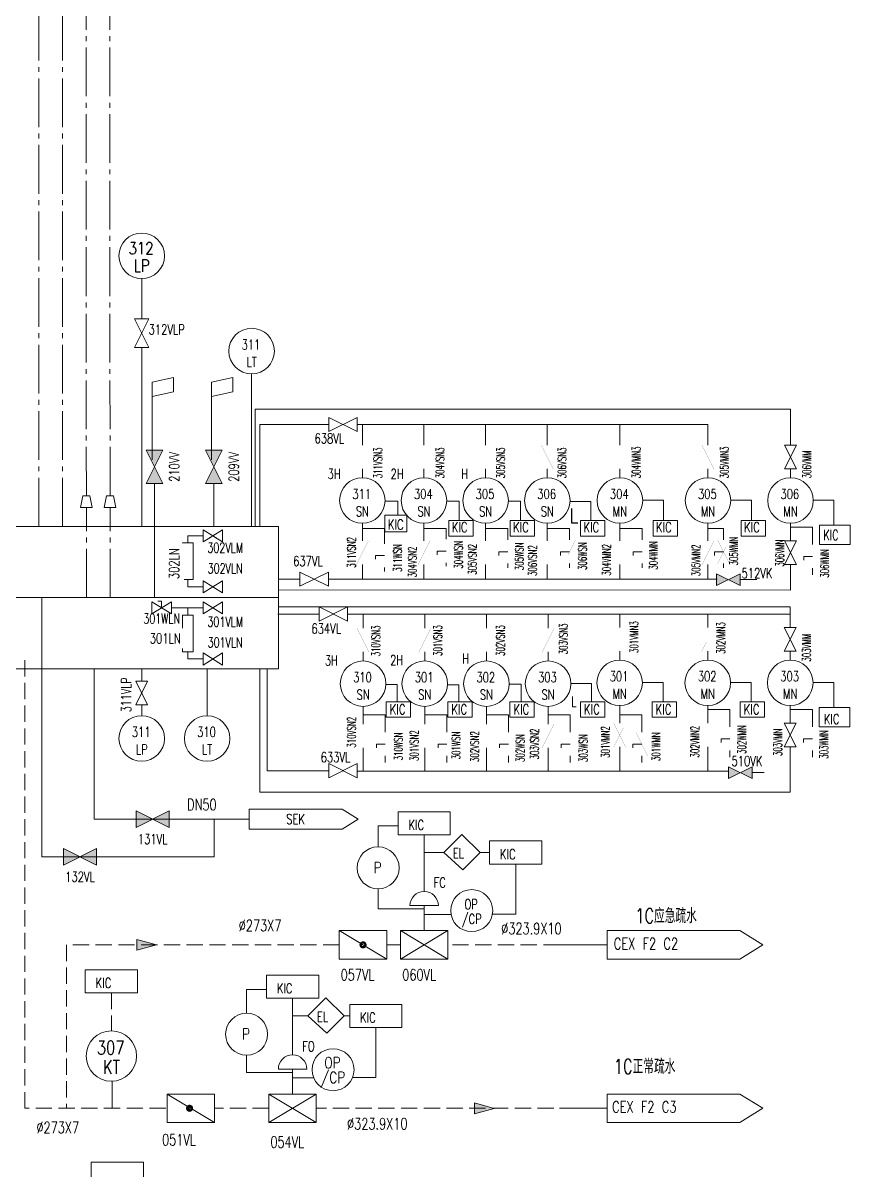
# Model space of a CAD drawing. Extents: x -4 to 23678, y -838 to 232.
# Drawn here: x 8736.2 to 8990.8, y -463 to -109.7 of the extents above; entities that cross this region are included whole.
import ezdxf
from ezdxf.enums import TextEntityAlignment as Align

# ---------------------------------------------------------------- set-up
doc = ezdxf.new("R2010")
doc.units = 0
doc.header["$MEASUREMENT"] = 0
doc.linetypes.add('CENTER2', pattern=[20.5, 15, -2, 1.5, -2])
doc.linetypes.add('HIDDEN', pattern=[7, 5, -2])
doc.layers.get('0').update_dxf_attribs({"linetype": 'CONTINUOUS'})
doc.layers.add('TEXT', color=7, linetype='CONTINUOUS', lineweight=13)
doc.styles.add('HZ', font='txt', dxfattribs={"width": 0.73, "bigfont": 'hztxt'})
doc.styles.add('ROMANS', font='romans', dxfattribs={"width": 0.8, "height": 3, "bigfont": 'hztxt'})
doc.styles.add('设备编号文字', font='txt.shx', dxfattribs={"height": 1.6, "bigfont": 'hztxt.shx'})
doc.styles.add('阀门标注文字', font='txt.shx', dxfattribs={"width": 0.8, "height": 2, "bigfont": 'hztxt.shx'})

# ---------------------------------------------------------------- blocks, each defined once
blk = doc.blocks.new('隔离阀_关')
h = blk.add_hatch(color=256)
h.paths.add_polyline_path([(0, 1.25), (0, -1.25), (2.5, 0)])
h.paths.add_polyline_path([(5, 1.25), (2.5, 0), (5, -1.25)])
for p, q in [((5, -1.25), (0, 1.25)), ((0, -1.25), (5, 1.25)), ((0, 1.25), (0, -1.25)), ((5, 1.25), (5, -1.25))]:
    blk.add_line(p, q)
at = {"style": '设备编号文字', "width": 0.8}
blk.add_attdef('VISIBLE', text='', height=2, dxfattribs=at).set_placement((2.5, -3), align=Align.MIDDLE)
at = {"style": '设备编号文字', "width": 0.8, "flags": 1}
blk.add_attdef('INVISIBLE', text='', height=2, dxfattribs=at).set_placement((2.5, -5), align=Align.TOP_CENTER)
blk = doc.blocks.new('传感器')
blk.add_circle((0, 3), 3)
at = {"style": '设备编号文字', "width": 0.8, "flags": 1}
blk.add_attdef('INVISIBLE', text='', height=1.6, dxfattribs=at).set_placement((-0.08, 6.35), align=Align.CENTER)
at = {"style": '设备编号文字', "width": 0.8}
for tag, p in [('VISIBLE', (-0.08, 3.2)), ('TYPE', (0, 0.9))]:
    blk.add_attdef(tag, text='', height=1.6, dxfattribs=at).set_placement(p, align=Align.CENTER)
blk = doc.blocks.new('隔离阀')
for p, q in [((5, -1.25), (0, 1.25)), ((0, -1.25), (5, 1.25)), ((0, 1.25), (0, -1.25)), ((5, 1.25), (5, -1.25))]:
    blk.add_line(p, q)
at = {"style": '阀门标注文字', "width": 0.8}
blk.add_attdef('VISIBLE', text='', height=2, dxfattribs=at).set_placement((2.5, -3), align=Align.MIDDLE)
at = {"style": '阀门标注文字', "width": 0.8, "flags": 1}
blk.add_attdef('INVISIBLE', text='', height=2, dxfattribs=at).set_placement((2.5, -5), align=Align.TOP_CENTER)

msp = doc.modelspace()

# ---------------------------------------------------------------- hatches: boundary and pattern name
at = {"lineweight": 13}
h = msp.add_hatch(color=7, dxfattribs=at)
h.paths.add_polyline_path([(8777.29, -393.62), (8771.29, -393.62), (8771.29, -395.27)])
h.paths.add_polyline_path([(8777.29, -393.62), (8777.29, -393.62), (8771.29, -391.92), (8771.29, -393.62)])
h = msp.add_hatch(color=7, dxfattribs=at)
h.paths.add_polyline_path([(8881.23, -443.95), (8875.23, -443.95), (8875.23, -445.6)])
h.paths.add_polyline_path([(8881.23, -443.95), (8881.23, -443.95), (8875.23, -442.25), (8875.23, -443.95)])

# ---------------------------------------------------------------- linework, layer by layer
at = {"color": 7, "lineweight": 13}
for p, q in [((8806.61, -217.74), (8806.61, -264.76)), ((8807.66, -264.76), (8807.66, -228.6)), ((8807.66, -228.6), (8807.66, -228.6)), ((8807.66, -228.6), (8956.65, -228.6)), ((8956.65, -228.6), (8965.41, -228.6)), ((8960.67, -228.6), (8961.39, -228.6)), ((8972.47, -228.6), (8965.41, -228.6)), ((8972.47, -233.21), (8972.47, -228.6)), ((8904.86, -233.33), (8947.08, -233.33)), ((8847.69, -256.97), (8851.58, -256.97)), ((8851.58, -256.97), (8851.58, -261.23)), ((8866.67, -256.97), (8870.52, -256.97)), ((8870.52, -256.97), (8870.52, -262.96)), ((8885.64, -256.97), (8889.37, -256.97)), ((8889.37, -256.97), (8889.37, -262.96)), ((8904.66, -257.02), (8911.05, -257.02)), ((8911.05, -257.02), (8911.05, -262.96)), ((8926.97, -256.66), (8933.36, -256.66)), ((8933.36, -256.66), (8933.36, -262.96)), ((8954.08, -256.66), (8960.47, -256.66)), ((8960.47, -256.66), (8960.47, -262.96)), ((8979.47, -256.66), (8985.86, -256.66)), ((8840.69, -265.35), (8847.51, -265.35)), ((8847.51, -270.06), (8847.51, -265.35)), ((8859.66, -265.35), (8866.49, -265.35)), ((8866.49, -268.69), (8866.49, -265.35)), ((8840.69, -276.48), (8840.69, -280.99)), ((8919.97, -276.48), (8919.97, -280.99)), ((8926.79, -276.16), (8926.79, -277.52)), ((8947.08, -276.48), (8947.08, -280.99)), ((8951.85, -276.16), (8951.85, -277.52)), ((8972.47, -276.48), (8972.47, -284.37)), ((8979.29, -277.62), (8979.29, -279.65)), ((8947.08, -280.99), (8830.26, -280.99)), ((8947.08, -280.99), (8949.88, -280.99)), ((8814.86, -284.25), (8814.86, -284.25)), ((8814.86, -284.25), (8814.86, -284.25)), ((8814.86, -284.25), (8972.47, -284.37)), ((8814.86, -289.1), (8814.86, -289.1)), ((8814.86, -289.1), (8814.86, -289.1)), ((8814.86, -289.1), (8814.86, -289.1)), ((8814.86, -289.53), (8972.4, -289.53)), ((8972.4, -291.89), (8972.4, -289.53)), ((8840.92, -291.73), (8840.92, -296.1)), ((8971.9, -291.89), (8971.9, -291.89)), ((8811.4, -308.55), (8811.4, -339.98)), ((8847.92, -313.41), (8851.45, -313.41)), ((8851.45, -313.41), (8851.45, -318.71)), ((8866.89, -313.55), (8870.41, -313.55)), ((8870.41, -313.55), (8870.41, -318.71)), ((8885.87, -313.36), (8889.53, -313.36)), ((8889.53, -313.36), (8889.53, -318.71)), ((8904.85, -313.12), (8911.24, -313.12)), ((8911.24, -313.12), (8911.24, -318.71)), ((8926.9, -312.8), (8933.29, -312.8)), ((8933.29, -312.8), (8933.29, -318.71)), ((8954.02, -312.8), (8960.4, -312.8)), ((8960.4, -312.8), (8960.4, -318.71)), ((8979.4, -312.8), (8985.79, -312.8)), ((8840.92, -322.79), (8847.74, -322.79)), ((8847.74, -328.11), (8847.74, -322.79)), ((8847.74, -335.41), (8847.74, -337.44)), ((8866.72, -335.41), (8866.72, -337.44)), ((8885.7, -335.41), (8885.7, -337.44)), ((8904.67, -335.41), (8904.67, -337.44)), ((8926.72, -335.41), (8926.72, -337.44)), ((8953.83, -333.76), (8953.83, -335.8)), ((8979.22, -333.76), (8979.22, -335.8)), ((8809.12, -339.98), (8809.12, -346.56)), ((8811.4, -339.98), (8830.33, -339.98)), ((8840.92, -340.09), (8839.09, -340.09)), ((8947.01, -340.09), (8840.92, -340.09)), ((8947.01, -340.09), (8953.36, -340.09)), ((8960.66, -340.55), (8964.41, -340.55)), ((8972.4, -339.98), (8972.4, -346.56)), ((8809.12, -346.56), (8957.79, -346.56)), ((8957.79, -346.56), (8969.47, -346.56)), ((8972.4, -346.56), (8966.55, -346.56)), ((8795.61, -354.88), (8805.83, -354.88)), ((8845.56, -382.54), (8845.56, -376.42)), ((8859.72, -382.54), (8845.56, -382.54)), ((8771.29, -391.92), (8771.29, -395.27)), ((8777.3, -393.62), (8771.29, -391.92)), ((8771.29, -395.27), (8777.29, -393.62)), ((8901.41, -393.6), (8916.01, -393.6)), ((8763.65, -443.93), (8763.65, -435.59)), ((8881.24, -443.95), (8875.23, -442.25)), ((8875.23, -442.25), (8875.23, -445.6)), ((8875.23, -445.6), (8881.23, -443.95)), ((8901.41, -443.93), (8916.01, -443.93))]:
    msp.add_line(p, q, dxfattribs=at)
at = {"color": 1, "lineweight": 13}
for p, q in [((8847.51, -273.71), (8844.77, -273.71)), ((8844.77, -273.71), (8844.77, -274.86)), ((8866.49, -272.34), (8863.75, -272.34)), ((8863.75, -272.34), (8863.75, -273.49)), ((8885.47, -272.51), (8882.72, -272.51)), ((8882.72, -272.51), (8882.72, -273.67)), ((8904.44, -272.51), (8901.7, -272.51)), ((8901.7, -272.51), (8901.7, -273.67)), ((8926.79, -272.51), (8924.05, -272.51)), ((8924.05, -272.51), (8924.05, -273.67)), ((8951.85, -272.51), (8949.11, -272.51)), ((8949.11, -272.51), (8949.11, -273.67)), ((8979.29, -273.97), (8976.55, -273.97)), ((8976.55, -273.97), (8976.55, -275.13)), ((8778.92, -287.71), (8777.72, -287.71)), ((8778.92, -289.83), (8778.92, -287.71)), ((8847.74, -331.76), (8845, -331.76)), ((8845, -331.76), (8845, -332.92)), ((8866.72, -331.76), (8863.98, -331.76)), ((8863.98, -331.76), (8863.98, -332.92)), ((8885.7, -331.76), (8882.95, -331.76)), ((8882.95, -331.76), (8882.95, -332.92)), ((8904.67, -331.76), (8901.93, -331.76)), ((8901.93, -331.76), (8901.93, -332.92)), ((8926.72, -331.76), (8923.98, -331.76)), ((8923.98, -331.76), (8923.98, -332.92)), ((8953.83, -330.11), (8951.09, -330.11)), ((8951.09, -330.11), (8951.09, -331.27)), ((8979.22, -330.11), (8976.48, -330.11)), ((8976.48, -330.11), (8976.48, -331.27))]:
    msp.add_line(p, q, dxfattribs=at)
at = {"lineweight": 13}
for p, q in [((8957.02, -281.13), (8962.08, -281.13)), ((8836.13, -291.72), (8972.4, -291.72))]:
    msp.add_line(p, q, dxfattribs=at)
at = {"color": 1, "lineweight": 13, "const_width": 0.01}
for points in [[(8842.51, -239.73), (8838.86, -239.73), (8842.51, -247.03), (8838.86, -247.03), (8842.51, -239.73)], [(8861.49, -239.73), (8857.84, -239.73), (8861.49, -247.03), (8857.84, -247.03), (8861.49, -239.73)], [(8880.47, -239.73), (8876.82, -239.73), (8880.47, -247.03), (8876.82, -247.03), (8880.47, -239.73)], [(8899.44, -239.73), (8895.79, -239.73), (8899.44, -247.03), (8895.79, -247.03), (8899.44, -239.73)], [(8921.79, -239.73), (8918.14, -239.73), (8921.79, -247.03), (8918.14, -247.03), (8921.79, -239.73)], [(8948.9, -239.73), (8945.25, -239.73), (8948.9, -247.03), (8945.25, -247.03), (8948.9, -239.73)], [(8842.51, -269.23), (8838.86, -269.23), (8842.51, -276.53), (8838.86, -276.53), (8842.51, -269.23)], [(8849.34, -270.11), (8845.69, -270.11), (8849.34, -277.41), (8845.69, -277.41), (8849.34, -270.11)], [(8861.49, -269.23), (8857.84, -269.23), (8861.49, -276.53), (8857.84, -276.53), (8861.49, -269.23)], [(8868.31, -268.74), (8864.67, -268.74), (8868.31, -276.04), (8864.67, -276.04), (8868.31, -268.74)], [(8880.47, -268.74), (8876.82, -268.74), (8880.47, -276.04), (8876.82, -276.04), (8880.47, -268.74)], [(8887.29, -268.74), (8883.64, -268.74), (8887.29, -276.04), (8883.64, -276.04), (8887.29, -268.74)], [(8899.44, -269.23), (8895.79, -269.23), (8899.44, -276.53), (8895.79, -276.53), (8899.44, -269.23)], [(8906.27, -268.92), (8902.62, -268.92), (8906.27, -276.21), (8902.62, -276.21), (8906.27, -268.92)], [(8921.79, -269.23), (8918.14, -269.23), (8921.79, -276.53), (8918.14, -276.53), (8921.79, -269.23)], [(8928.62, -268.92), (8924.97, -268.92), (8928.62, -276.21), (8924.97, -276.21), (8928.62, -268.92)], [(8948.9, -269.23), (8945.25, -269.23), (8948.9, -276.53), (8945.25, -276.53), (8948.9, -269.23)], [(8953.68, -268.92), (8950.03, -268.92), (8953.68, -276.21), (8950.03, -276.21), (8953.68, -268.92)], [(8981.12, -270.37), (8977.47, -270.37), (8981.12, -277.67), (8977.47, -277.67), (8981.12, -270.37)], [(8842.74, -296.15), (8839.09, -296.15), (8842.74, -303.45), (8839.09, -303.45), (8842.74, -296.15)], [(8861.72, -296.18), (8858.07, -296.18), (8861.72, -303.47), (8858.07, -303.47), (8861.72, -296.18)], [(8880.7, -296.2), (8877.05, -296.2), (8880.7, -303.5), (8877.05, -303.5), (8880.7, -296.2)], [(8899.67, -296.2), (8896.02, -296.2), (8899.67, -303.5), (8896.02, -303.5), (8899.67, -296.2)], [(8921.72, -295.87), (8918.07, -295.87), (8921.72, -303.17), (8918.07, -303.17), (8921.72, -295.87)], [(8948.83, -295.87), (8945.18, -295.87), (8948.83, -303.17), (8945.18, -303.17), (8948.83, -295.87)], [(8842.74, -325.66), (8839.09, -325.66), (8842.74, -332.96), (8839.09, -332.96), (8842.74, -325.66)], [(8849.57, -328.16), (8845.92, -328.16), (8849.57, -335.46), (8845.92, -335.46), (8849.57, -328.16)], [(8861.72, -325.66), (8858.07, -325.66), (8861.72, -332.96), (8858.07, -332.96), (8861.72, -325.66)], [(8867.32, -328.16), (8863.67, -328.16), (8867.32, -335.46), (8863.67, -335.46), (8867.32, -328.16)], [(8880.7, -325.66), (8877.05, -325.66), (8880.7, -332.96), (8877.05, -332.96), (8880.7, -325.66)], [(8887.52, -328.16), (8883.87, -328.16), (8887.52, -335.46), (8883.87, -335.46), (8887.52, -328.16)], [(8899.67, -325.66), (8896.02, -325.66), (8899.67, -332.96), (8896.02, -332.96), (8899.67, -325.66)], [(8906.5, -328.16), (8902.85, -328.16), (8906.5, -335.46), (8902.85, -335.46), (8906.5, -328.16)], [(8921.72, -325.38), (8918.07, -325.38), (8921.72, -332.67), (8918.07, -332.67), (8921.72, -325.38)], [(8928.55, -328.16), (8924.9, -328.16), (8928.55, -335.46), (8924.9, -335.46), (8928.55, -328.16)], [(8948.83, -325.38), (8945.18, -325.38), (8948.83, -332.67), (8945.18, -332.67), (8948.83, -325.38)], [(8955.66, -326.51), (8952.01, -326.51), (8955.66, -333.81), (8952.01, -333.81), (8955.66, -326.51)], [(8981.05, -326.51), (8977.4, -326.51), (8981.05, -333.81), (8977.4, -333.81), (8981.05, -326.51)]]:
    msp.add_lwpolyline(points, dxfattribs=at)
at = {"lineweight": 13}
msp.add_lwpolyline([(8847.58, -261.23), (8854.35, -261.23), (8854.35, -266.41), (8847.58, -266.41)], close=True, dxfattribs=at)
at = {"layer": 'TEXT', "color": 7, "lineweight": 13}
for p, q in [((8772.78, -200.84), (8772.78, -188.41)), ((8775.95, -220.35), (8782.56, -218.89)), ((8782.56, -218.89), (8782.56, -223.27)), ((8794.26, -220.35), (8800.86, -218.89)), ((8800.86, -218.89), (8800.86, -223.27)), ((8775.95, -224.99), (8775.95, -220.35)), ((8794.26, -224.99), (8794.26, -220.35)), ((8775.95, -224.73), (8782.56, -223.27)), ((8794.26, -224.73), (8800.86, -223.27)), ((8809.12, -233.33), (8830.33, -233.33)), ((8809.12, -233.33), (8809.12, -264.76)), ((8839.09, -233.33), (8904.86, -233.33)), ((8840.69, -233.33), (8840.69, -239.68)), ((8859.66, -233.33), (8859.66, -239.68)), ((8878.64, -233.33), (8878.64, -239.68)), ((8897.62, -233.33), (8897.62, -239.68)), ((8919.97, -233.33), (8919.97, -239.68)), ((8947.08, -233.33), (8947.08, -239.68)), ((8972.47, -233.21), (8972.47, -239.68)), ((8840.69, -246.97), (8840.69, -249.74)), ((8859.66, -246.97), (8859.66, -249.74)), ((8878.64, -246.97), (8878.64, -249.74)), ((8897.62, -246.97), (8897.62, -249.74)), ((8919.97, -246.97), (8919.97, -249.74)), ((8947.08, -246.97), (8947.08, -249.74)), ((8972.47, -246.97), (8972.47, -249.74)), ((8985.86, -256.66), (8985.86, -264.37)), ((8840.69, -263.75), (8840.69, -269.18)), ((8859.66, -263.75), (8859.66, -269.18)), ((8878.64, -263.75), (8878.64, -269.18)), ((8897.62, -263.75), (8897.62, -269.18)), ((8919.97, -263.75), (8919.97, -269.18)), ((8947.08, -263.75), (8947.08, -269.18)), ((8972.47, -263.75), (8972.47, -269.18)), ((8786.99, -267.61), (8786.99, -269.83)), ((8878.64, -265.35), (8885.47, -265.35)), ((8885.47, -268.86), (8885.47, -265.35)), ((8897.62, -265.35), (8904.44, -265.35)), ((8904.44, -268.86), (8904.44, -265.35)), ((8919.97, -265.35), (8926.79, -265.35)), ((8926.79, -268.86), (8926.79, -265.35)), ((8947.08, -265.35), (8951.85, -265.35)), ((8951.85, -268.86), (8951.85, -265.35)), ((8972.47, -265), (8979.29, -265)), ((8979.29, -270.32), (8979.29, -265)), ((8847.51, -277.36), (8847.51, -278.61)), ((8859.66, -276.48), (8859.66, -280.99)), ((8866.49, -275.99), (8866.49, -277)), ((8878.64, -276.48), (8878.64, -280.99)), ((8885.47, -276.16), (8885.47, -277.52)), ((8897.62, -276.48), (8897.62, -280.99)), ((8904.44, -276.16), (8904.44, -277.52)), ((8786.99, -283.33), (8786.99, -281.11)), ((8814.96, -280.99), (8821.31, -280.99)), ((8791.66, -283.33), (8786.99, -283.33)), ((8567.57, -286.66), (8814.86, -286.66)), ((8742.08, -286.66), (8742.08, -366.51)), ((8791.66, -291.7), (8797.69, -287.97)), ((8797.69, -291.7), (8791.66, -287.97)), ((8791.66, -287.97), (8791.66, -291.7)), ((8797.69, -287.97), (8797.69, -291.7)), ((8791.66, -289.83), (8781.93, -289.83)), ((8786.99, -289.83), (8786.99, -292.05)), ((8814.66, -291.72), (8827.37, -291.72)), ((8859.89, -296.1), (8859.9, -291.75)), ((8878.87, -296.1), (8878.88, -291.78)), ((8897.85, -296.1), (8897.85, -291.8)), ((8919.9, -295.82), (8919.9, -291.83)), ((8947.01, -295.82), (8947.01, -291.86)), ((8972.4, -291.89), (8972.4, -295.82)), ((8786.99, -305.55), (8786.99, -303.34)), ((8797.69, -303.69), (8791.66, -307.42)), ((8791.66, -303.69), (8797.69, -307.42)), ((8791.66, -307.42), (8791.66, -303.69)), ((8797.69, -307.42), (8797.69, -303.69)), ((8840.92, -303.4), (8840.92, -306.16)), ((8859.89, -303.4), (8859.89, -306.16)), ((8878.87, -303.4), (8878.87, -306.16)), ((8897.85, -303.4), (8897.85, -306.16)), ((8919.9, -303.12), (8919.9, -305.88)), ((8947.01, -303.12), (8947.01, -305.88)), ((8972.4, -303.12), (8972.4, -305.88)), ((8791.66, -305.55), (8786.99, -305.55)), ((8758.15, -308.55), (8758.15, -354.88)), ((8772.78, -308.55), (8772.78, -312.41)), ((8792.91, -308.55), (8792.91, -323.02)), ((8809.12, -339.98), (8809.12, -308.55)), ((8985.79, -312.8), (8985.79, -320.51)), ((8772.78, -319.71), (8772.78, -323.02)), ((8840.92, -320.17), (8840.92, -325.61)), ((8859.89, -320.17), (8859.89, -325.61)), ((8878.87, -320.17), (8878.87, -325.61)), ((8897.85, -320.17), (8897.85, -325.61)), ((8919.9, -319.89), (8919.9, -325.32)), ((8947.01, -319.89), (8947.01, -325.32)), ((8947.01, -321.14), (8953.83, -321.14)), ((8953.83, -326.46), (8953.83, -321.14)), ((8972.4, -319.89), (8972.4, -325.32)), ((8972.4, -321.14), (8979.22, -321.14)), ((8979.22, -326.46), (8979.22, -321.14)), ((8859.89, -322.79), (8866.72, -322.79)), ((8866.72, -328.11), (8866.72, -322.79)), ((8878.87, -322.79), (8885.7, -322.79)), ((8885.7, -328.11), (8885.7, -322.79)), ((8897.85, -322.79), (8904.67, -322.79)), ((8904.67, -328.11), (8904.67, -322.79)), ((8919.9, -322.79), (8926.72, -322.79)), ((8926.72, -328.11), (8926.72, -322.79)), ((8840.92, -332.9), (8840.92, -339.93)), ((8859.89, -332.9), (8859.89, -339.93)), ((8878.87, -332.9), (8878.87, -339.94)), ((8897.85, -332.9), (8897.85, -339.97)), ((8919.9, -332.62), (8919.9, -340.09)), ((8947.01, -332.62), (8947.01, -340.09)), ((8972.4, -332.62), (8972.4, -340.09)), ((8758.15, -354.88), (8795.61, -354.88)), ((8795.11, -366.51), (8795.11, -354.88)), ((8845.56, -356.97), (8845.55, -363.42)), ((8851.68, -356.97), (8845.56, -356.97)), ((8859.72, -377.14), (8859.72, -359.71)), ((8742.08, -366.51), (8795.11, -366.51)), ((8865.73, -365.17), (8859.72, -365.17)), ((8876.91, -365.17), (8879.87, -365.17)), ((8887.9, -368.74), (8887.9, -384.13)), ((8855.34, -381.52), (8864.09, -381.52)), ((8859.72, -381.52), (8859.72, -389.22)), ((8868, -384.24), (8859.72, -384.24)), ((8887.9, -384.13), (8880.72, -384.13)), ((8833.6, -389.22), (8833.6, -397.97)), ((8848.2, -389.22), (8833.6, -389.22)), ((8833.6, -389.22), (8848.2, -397.97)), ((8848.2, -397.97), (8848.2, -389.22)), ((8852.42, -389.22), (8867.01, -389.22)), ((8852.42, -397.97), (8867.01, -389.22)), ((8867.01, -397.97), (8852.42, -389.22)), ((8852.42, -389.22), (8852.42, -397.97)), ((8867.01, -389.22), (8867.01, -397.97)), ((8833.6, -397.97), (8848.2, -397.97)), ((8867.01, -397.97), (8852.42, -397.97)), ((8805.06, -407.3), (8805.05, -414.65)), ((8811.18, -407.3), (8805.06, -407.3)), ((8819.22, -427.47), (8819.22, -410.05)), ((8823.91, -415.5), (8819.22, -415.5)), ((8835.07, -415.5), (8836.79, -415.5)), ((8844.83, -419.07), (8844.83, -434.47)), ((8805.06, -432.87), (8805.06, -427.56)), ((8819.22, -432.87), (8805.06, -432.87)), ((8814.84, -431.85), (8823.6, -431.85)), ((8819.22, -431.85), (8819.22, -439.55)), ((8819.22, -433.71), (8819.22, -439.55)), ((8844.83, -434.47), (8837.75, -434.47)), ((8825.82, -434.57), (8819.22, -434.57)), ((8780.6, -439.55), (8795.19, -448.31)), ((8795.19, -439.55), (8780.6, -439.55)), ((8780.6, -439.55), (8780.6, -448.31)), ((8795.19, -448.31), (8795.19, -439.55)), ((8811.92, -439.55), (8826.52, -439.55)), ((8811.92, -439.55), (8811.92, -448.31)), ((8811.92, -448.31), (8826.52, -439.55)), ((8826.52, -448.31), (8811.92, -439.55)), ((8826.52, -439.55), (8826.52, -448.31)), ((8780.6, -448.31), (8795.19, -448.31)), ((8826.52, -448.31), (8811.92, -448.31))]:
    msp.add_line(p, q, dxfattribs=at)
at = {"layer": 'TEXT', "color": 1, "lineweight": 13}
for p, q in [((8775.9, -287.97), (8775.9, -291.7)), ((8781.93, -291.7), (8775.9, -287.97)), ((8775.9, -291.7), (8781.93, -287.97)), ((8781.93, -287.97), (8781.93, -291.7))]:
    msp.add_line(p, q, dxfattribs=at)
at = {"layer": 'TEXT', "color": 7, "linetype": 'HIDDEN', "lineweight": 13}
for p, q in [((8736.79, -443.93), (8736.82, -305.15)), ((8749.61, -393.6), (8749.61, -443.93)), ((8763.45, -408.39), (8763.45, -420.09))]:
    msp.add_line(p, q, dxfattribs=at)
at = {"layer": 'TEXT', "color": 7, "linetype": 'CENTER2', "lineweight": 13}
for points in [[(8741.12, -264.76), (8741.12, 71.69)], [(8748.42, -264.76), (8748.28, 71.69)], [(8755.74, -255.27), (8755.62, 62.26)], [(8763.03, -255.27), (8762.89, 55)], [(8755.74, -286.66), (8755.74, -258.92)], [(8763.03, -286.66), (8763.03, -258.92)]]:
    msp.add_lwpolyline(points, dxfattribs=at)
at = {"layer": 'TEXT', "color": 7, "lineweight": 13}
for points in [[(8772.78, -264.76), (8772.78, -209.59)], [(8775.95, -244.21), (8775.95, -224.99)], [(8794.26, -244.21), (8794.26, -224.99)], [(8776.68, -286.66), (8776.68, -251.51)], [(8776.68, -264.76), (8776.68, -251.51)], [(8794.99, -264.76), (8794.99, -251.51)], [(8635.31, -264.76), (8814.86, -264.76), (8814.86, -308.55), (8635.31, -308.55)], [(8839.39, -354.88), (8834.45, -351.81), (8805.83, -351.81), (8805.83, -357.94), (8834.45, -357.94), (8839.39, -354.88)], [(8963.96, -393.6), (8956.89, -389.21), (8916.01, -389.21), (8916.01, -397.98), (8956.89, -397.98), (8963.96, -393.6)], [(8963.96, -443.93), (8956.89, -439.54), (8916.01, -439.54), (8916.01, -448.31), (8956.89, -448.31), (8963.96, -443.93)]]:
    msp.add_lwpolyline(points, dxfattribs=at)
for points in [[(8757.56, -258.92), (8753.91, -258.92), (8754.64, -255.27), (8756.83, -255.27)], [(8764.86, -258.92), (8761.21, -258.92), (8761.94, -255.27), (8764.13, -255.27)], [(8867.32, -267.72), (8874.83, -267.72), (8874.83, -262.96), (8867.32, -262.96)], [(8886.17, -267.72), (8893.67, -267.72), (8893.67, -262.96), (8886.17, -262.96)], [(8907.86, -267.72), (8915.36, -267.72), (8915.36, -262.96), (8907.86, -262.96)], [(8930.17, -267.72), (8937.67, -267.72), (8937.67, -262.96), (8930.17, -262.96)], [(8957.28, -267.72), (8964.78, -267.72), (8964.78, -262.96), (8957.28, -262.96)], [(8981.42, -270.32), (8990.8, -270.32), (8990.8, -264.37), (8981.42, -264.37)], [(8785.33, -269.83), (8788.64, -269.83), (8788.64, -281.11), (8785.33, -281.11)], [(8785.33, -292.05), (8788.64, -292.05), (8788.64, -303.34), (8785.33, -303.34)], [(8848, -323.47), (8855.51, -323.47), (8855.51, -318.71), (8848, -318.71)], [(8866.96, -323.47), (8874.47, -323.47), (8874.47, -318.71), (8866.96, -318.71)], [(8886.08, -323.47), (8893.58, -323.47), (8893.58, -318.71), (8886.08, -318.71)], [(8907.79, -323.47), (8915.29, -323.47), (8915.29, -318.71), (8907.79, -318.71)], [(8929.85, -323.47), (8937.35, -323.47), (8937.35, -318.71), (8929.85, -318.71)], [(8956.96, -323.47), (8964.46, -323.47), (8964.46, -318.71), (8956.96, -318.71)], [(8981.35, -326.46), (8990.73, -326.46), (8990.73, -320.51), (8981.35, -320.51)], [(8851.68, -359.71), (8867.75, -359.71), (8867.75, -352.58), (8851.68, -352.58)], [(8876.91, -365.17), (8871.61, -370.47), (8865.73, -365.17), (8871.32, -359.58)], [(8879.87, -368.74), (8895.94, -368.74), (8895.94, -361.6), (8879.87, -361.6)], [(8755.42, -408.39), (8771.49, -408.39), (8771.49, -401.25), (8755.42, -401.25)], [(8811.18, -410.05), (8827.25, -410.05), (8827.25, -402.91), (8811.18, -402.91)], [(8835.08, -415.49), (8829.78, -420.79), (8823.9, -415.49), (8829.49, -409.9)], [(8836.79, -419.07), (8852.86, -419.07), (8852.86, -411.93), (8836.79, -411.93)], [(8757.24, -467.69), (8773.32, -467.69), (8773.32, -460.55), (8757.24, -460.55)]]:
    msp.add_lwpolyline(points, close=True, dxfattribs=at)
at = {"layer": 'TEXT', "color": 7, "linetype": 'HIDDEN', "lineweight": 13}
for points in [[(8833.6, -393.6), (8749.61, -393.6)], [(8852.42, -393.6), (8848.2, -393.6)], [(8901.41, -393.6), (8867.01, -393.6)], [(8780.16, -443.93), (8736.79, -443.93)], [(8811.92, -443.93), (8795.19, -443.93)], [(8899.61, -443.93), (8826.52, -443.93)]]:
    msp.add_lwpolyline(points, dxfattribs=at)
at = {"layer": 'TEXT', "color": 7, "lineweight": 13}
for points, const_width in [([(8840.17, -393.6, 1), (8841.63, -393.6, 1)], 0.73), ([(8840.9, -394.14, 1), (8840.9, -393.05, 1)], 0.365), ([(8786.79, -443.93, 1), (8788.25, -443.93, 1)], 0.73), ([(8787.89, -444.47, 1), (8787.89, -443.38, 1)], 0.365)]:
    msp.add_lwpolyline(points, format="xyb", close=True, dxfattribs=dict(at, const_width=const_width))
for centre in [(8859.72, -381.52), (8819.22, -431.85)]:
    msp.add_arc(centre, 4.38, 0, 180, dxfattribs=at)

# ---------------------------------------------------------------- block references
for p, xscale, yscale, zscale, values in [((8772.78, -188.41), 2.335489128069479, 2.335489128076662, 2.335489128078731, {'VISIBLE': '312', 'TYPE': 'LP'}), ((8763.45, -435.6), 2.584799038698477, 2.584799038706458, 2.584799038708669, {'VISIBLE': '307', 'TYPE': 'KT'})]:
    msp.add_blockref('传感器', p, dxfattribs=dict(at, xscale=xscale, yscale=yscale, zscale=zscale)).add_auto_attribs(values)
for p, xscale, yscale, zscale, rotation in [((8772.78, -200.84), 1.751616846052409, 1.751616846059193, 1.751616846059048, 270), ((8972.47, -246.97), 1.459680705050557, 1.459680705050557, 1.459680705049207, 90), ((8972.47, -276.48), 1.459680705050557, 1.459680705050557, 1.459680705049207, 90), ((8972.4, -303.12), 1.459680705050557, 1.459680705050557, 1.459680705049207, 90), ((8772.78, -319.71), 1.459680705050557, 1.459680705050557, 1.459680705049207, 90), ((8972.4, -332.62), 1.459680705050557, 1.459680705050557, 1.459680705049207, 90)]:
    msp.add_blockref('隔离阀', p, dxfattribs=dict(at, xscale=xscale, yscale=yscale, zscale=zscale, rotation=rotation))
ref = msp.add_blockref('传感器', (8806.61, -217.74), dxfattribs=dict(at, xscale=2.335489128069479, yscale=2.335489128076662, zscale=2.335489128078731))
ref.add_attrib('VISIBLE', '311', dxfattribs={"layer": '0', "height": 3.071, "style": 'HZ', "width": 0.73}).set_placement((8806.42, -210.27), align=Align.CENTER)
ref.add_attrib('TYPE', 'LT', dxfattribs={"layer": '0', "height": 3.071, "style": 'HZ', "width": 0.73}).set_placement((8806.61, -215.63), align=Align.CENTER)
for name, p, xscale, yscale, zscale in [('隔离阀', (8830.33, -233.33), 1.751616846052209, 1.751616846059193, 1.751616846059048), ('隔离阀', (8821.5, -280.99), 1.751616846052209, 1.751616846059193, 1.751616846059048), ('隔离阀_关', (8949.72, -281.13), 1.459680705074101, 1.459680705050557, 1.459680705049207), ('隔离阀', (8827.37, -291.72), 1.751616846052209, 1.751616846059193, 1.751616846059048), ('隔离阀', (8830.33, -339.98), 1.751616846052209, 1.751616846059193, 1.751616846059048), ('隔离阀_关', (8953.36, -340.55), 1.459680705074101, 1.459680705050557, 1.459680705049207)]:
    msp.add_blockref(name, p, dxfattribs=dict(at, xscale=xscale, yscale=yscale, zscale=zscale))
ref = msp.add_blockref('隔离阀_关', (8776.68, -251.51), dxfattribs=dict(at, xscale=2.043552987068027, yscale=2.043552987068027, zscale=2.043552987068027, rotation=90))
ref.add_attrib('VISIBLE', '210VV', dxfattribs={"layer": '0', "height": 3.071, "rotation": 90, "style": 'HZ', "width": 0.73}).set_placement((8782.81, -246.4), align=Align.MIDDLE)
ref = msp.add_blockref('隔离阀_关', (8794.99, -251.51), dxfattribs=dict(at, xscale=2.043552987068027, yscale=2.043552987068027, zscale=2.043552987068027, rotation=90))
ref.add_attrib('VISIBLE', '209VV', dxfattribs={"layer": '0', "height": 3.071, "rotation": 90, "style": 'HZ', "width": 0.73}).set_placement((8801.12, -246.4), align=Align.MIDDLE)
ref = msp.add_blockref('传感器', (8840.69, -263.75), dxfattribs=dict(at, xscale=2.33548912806908, yscale=2.335489128076662, zscale=2.335489128078731))
ref.add_attrib('VISIBLE', '311', dxfattribs={"layer": '0', "height": 3.071, "style": 'HZ', "width": 0.73}).set_placement((8840.51, -256.28), align=Align.CENTER)
ref.add_attrib('TYPE', 'SN', dxfattribs={"layer": '0', "height": 3.071, "style": 'HZ', "width": 0.73}).set_placement((8840.69, -261.64), align=Align.CENTER)
ref = msp.add_blockref('传感器', (8859.66, -263.75), dxfattribs=dict(at, xscale=2.33548912806908, yscale=2.335489128076662, zscale=2.335489128078731))
ref.add_attrib('VISIBLE', '304', dxfattribs={"layer": '0', "height": 3.071, "style": 'HZ', "width": 0.73}).set_placement((8859.48, -256.28), align=Align.CENTER)
ref.add_attrib('TYPE', 'SN', dxfattribs={"layer": '0', "height": 3.071, "style": 'HZ', "width": 0.73}).set_placement((8859.66, -261.64), align=Align.CENTER)
ref = msp.add_blockref('传感器', (8878.64, -263.75), dxfattribs=dict(at, xscale=2.33548912806908, yscale=2.335489128076662, zscale=2.335489128078731))
ref.add_attrib('VISIBLE', '305', dxfattribs={"layer": '0', "height": 3.071, "style": 'HZ', "width": 0.73}).set_placement((8878.46, -256.28), align=Align.CENTER)
ref.add_attrib('TYPE', 'SN', dxfattribs={"layer": '0', "height": 3.071, "style": 'HZ', "width": 0.73}).set_placement((8878.64, -261.64), align=Align.CENTER)
ref = msp.add_blockref('传感器', (8897.62, -263.75), dxfattribs=dict(at, xscale=2.33548912806908, yscale=2.335489128076662, zscale=2.335489128078731))
ref.add_attrib('VISIBLE', '306', dxfattribs={"layer": '0', "height": 3.071, "style": 'HZ', "width": 0.73}).set_placement((8897.43, -256.28), align=Align.CENTER)
ref.add_attrib('TYPE', 'SN', dxfattribs={"layer": '0', "height": 3.071, "style": 'HZ', "width": 0.73}).set_placement((8897.62, -261.64), align=Align.CENTER)
ref = msp.add_blockref('传感器', (8919.97, -263.75), dxfattribs=dict(at, xscale=2.33548912806908, yscale=2.335489128076662, zscale=2.335489128078731))
ref.add_attrib('VISIBLE', '304', dxfattribs={"layer": '0', "height": 3.071, "style": 'HZ', "width": 0.73}).set_placement((8919.78, -256.28), align=Align.CENTER)
ref.add_attrib('TYPE', 'MN', dxfattribs={"layer": '0', "height": 3.071, "style": 'HZ', "width": 0.73}).set_placement((8919.97, -261.64), align=Align.CENTER)
ref = msp.add_blockref('传感器', (8947.08, -263.75), dxfattribs=dict(at, xscale=2.33548912806908, yscale=2.335489128076662, zscale=2.335489128078731))
ref.add_attrib('VISIBLE', '305', dxfattribs={"layer": '0', "height": 3.071, "style": 'HZ', "width": 0.73}).set_placement((8946.9, -256.28), align=Align.CENTER)
ref.add_attrib('TYPE', 'MN', dxfattribs={"layer": '0', "height": 3.071, "style": 'HZ', "width": 0.73}).set_placement((8947.08, -261.64), align=Align.CENTER)
ref = msp.add_blockref('传感器', (8972.47, -263.75), dxfattribs=dict(at, xscale=2.33548912806908, yscale=2.335489128076662, zscale=2.335489128078731))
ref.add_attrib('VISIBLE', '306', dxfattribs={"layer": '0', "height": 3.071, "style": 'HZ', "width": 0.73}).set_placement((8972.28, -256.28), align=Align.CENTER)
ref.add_attrib('TYPE', 'MN', dxfattribs={"layer": '0', "height": 3.071, "style": 'HZ', "width": 0.73}).set_placement((8972.47, -261.64), align=Align.CENTER)
ref = msp.add_blockref('传感器', (8840.92, -320.17), dxfattribs=dict(at, xscale=2.33548912806908, yscale=2.335489128076662, zscale=2.335489128078731))
ref.add_attrib('VISIBLE', '310', dxfattribs={"layer": '0', "height": 3.071, "style": 'HZ', "width": 0.73}).set_placement((8840.74, -312.71), align=Align.CENTER)
ref.add_attrib('TYPE', 'SN', dxfattribs={"layer": '0', "height": 3.071, "style": 'HZ', "width": 0.73}).set_placement((8840.92, -318.07), align=Align.CENTER)
ref = msp.add_blockref('传感器', (8859.89, -320.17), dxfattribs=dict(at, xscale=2.33548912806908, yscale=2.335489128076662, zscale=2.335489128078731))
ref.add_attrib('VISIBLE', '301', dxfattribs={"layer": '0', "height": 3.071, "style": 'HZ', "width": 0.73}).set_placement((8859.71, -312.71), align=Align.CENTER)
ref.add_attrib('TYPE', 'SN', dxfattribs={"layer": '0', "height": 3.071, "style": 'HZ', "width": 0.73}).set_placement((8859.89, -318.07), align=Align.CENTER)
ref = msp.add_blockref('传感器', (8878.87, -320.17), dxfattribs=dict(at, xscale=2.33548912806908, yscale=2.335489128076662, zscale=2.335489128078731))
ref.add_attrib('VISIBLE', '302', dxfattribs={"layer": '0', "height": 3.071, "style": 'HZ', "width": 0.73}).set_placement((8878.69, -312.71), align=Align.CENTER)
ref.add_attrib('TYPE', 'SN', dxfattribs={"layer": '0', "height": 3.071, "style": 'HZ', "width": 0.73}).set_placement((8878.87, -318.07), align=Align.CENTER)
ref = msp.add_blockref('传感器', (8897.85, -320.17), dxfattribs=dict(at, xscale=2.33548912806908, yscale=2.335489128076662, zscale=2.335489128078731))
ref.add_attrib('VISIBLE', '303', dxfattribs={"layer": '0', "height": 3.071, "style": 'HZ', "width": 0.73}).set_placement((8897.66, -312.71), align=Align.CENTER)
ref.add_attrib('TYPE', 'SN', dxfattribs={"layer": '0', "height": 3.071, "style": 'HZ', "width": 0.73}).set_placement((8897.85, -318.07), align=Align.CENTER)
ref = msp.add_blockref('传感器', (8919.9, -319.89), dxfattribs=dict(at, xscale=2.33548912806908, yscale=2.335489128076662, zscale=2.335489128078731))
ref.add_attrib('VISIBLE', '301', dxfattribs={"layer": '0', "height": 3.071, "style": 'HZ', "width": 0.73}).set_placement((8919.71, -312.42), align=Align.CENTER)
ref.add_attrib('TYPE', 'MN', dxfattribs={"layer": '0', "height": 3.071, "style": 'HZ', "width": 0.73}).set_placement((8919.9, -317.79), align=Align.CENTER)
ref = msp.add_blockref('传感器', (8947.01, -319.89), dxfattribs=dict(at, xscale=2.33548912806908, yscale=2.335489128076662, zscale=2.335489128078731))
ref.add_attrib('VISIBLE', '302', dxfattribs={"layer": '0', "height": 3.071, "style": 'HZ', "width": 0.73}).set_placement((8946.83, -312.42), align=Align.CENTER)
ref.add_attrib('TYPE', 'MN', dxfattribs={"layer": '0', "height": 3.071, "style": 'HZ', "width": 0.73}).set_placement((8947.01, -317.79), align=Align.CENTER)
ref = msp.add_blockref('传感器', (8972.4, -319.89), dxfattribs=dict(at, xscale=2.33548912806908, yscale=2.335489128076662, zscale=2.335489128078731))
ref.add_attrib('VISIBLE', '303', dxfattribs={"layer": '0', "height": 3.071, "style": 'HZ', "width": 0.73}).set_placement((8972.21, -312.42), align=Align.CENTER)
ref.add_attrib('TYPE', 'MN', dxfattribs={"layer": '0', "height": 3.071, "style": 'HZ', "width": 0.73}).set_placement((8972.4, -317.79), align=Align.CENTER)
ref = msp.add_blockref('传感器', (8772.78, -337.03), dxfattribs=dict(at, xscale=2.335489128069479, yscale=2.335489128076662, zscale=2.335489128078731))
ref.add_attrib('VISIBLE', '311', dxfattribs={"layer": '0', "height": 3.071, "style": 'HZ', "width": 0.73}).set_placement((8772.6, -329.57), align=Align.CENTER)
ref.add_attrib('TYPE', 'LP', dxfattribs={"layer": '0', "height": 3.071, "style": 'HZ', "width": 0.73}).set_placement((8772.78, -334.93), align=Align.CENTER)
ref = msp.add_blockref('传感器', (8792.91, -337.03), dxfattribs=dict(at, xscale=2.335489128069479, yscale=2.335489128076662, zscale=2.335489128078731))
ref.add_attrib('VISIBLE', '310', dxfattribs={"layer": '0', "height": 3.071, "style": 'HZ', "width": 0.73}).set_placement((8792.73, -329.57), align=Align.CENTER)
ref.add_attrib('TYPE', 'LT', dxfattribs={"layer": '0', "height": 3.071, "style": 'HZ', "width": 0.73}).set_placement((8792.91, -334.93), align=Align.CENTER)
ref = msp.add_blockref('隔离阀_关', (8771.06, -354.88), dxfattribs=dict(at, xscale=2.043552987090972, yscale=2.043552987068027, zscale=2.043552987068889))
ref.add_attrib('VISIBLE', '131VL', dxfattribs={"layer": '0', "height": 3.071, "style": 'HZ', "width": 0.73}).set_placement((8776.17, -361.01), align=Align.MIDDLE)
ref = msp.add_blockref('传感器', (8845.55, -376.34), dxfattribs=dict(at, xscale=2.153999198915398, yscale=2.153999198921982, zscale=2.153999198923891))
ref.add_attrib('VISIBLE', 'P', dxfattribs={"layer": '0', "height": 3.45, "style": '设备编号文字', "width": 0.8}).set_placement((8845.38, -371.56), align=Align.CENTER)
ref = msp.add_blockref('隔离阀_关', (8748.69, -366.51), dxfattribs=dict(at, xscale=2.043552987090972, yscale=2.043552987068027, zscale=2.043552987068889))
ref.add_attrib('VISIBLE', '132VL', dxfattribs={"layer": '0', "height": 3.071, "style": 'HZ', "width": 0.73}).set_placement((8753.8, -372.64), align=Align.MIDDLE)
ref = msp.add_blockref('传感器', (8874.35, -389.52), dxfattribs=dict(at, xscale=2.153999198915398, yscale=2.153999198921982, zscale=2.153999198923891))
ref.add_attrib('VISIBLE', 'OP', dxfattribs={"layer": '0', "height": 3.071, "style": 'HZ', "width": 0.73}).set_placement((8874.18, -382.63), align=Align.CENTER)
ref.add_attrib('TYPE', '/CP', dxfattribs={"layer": '0', "height": 3.071, "style": 'HZ', "width": 0.73}).set_placement((8874.35, -387.16), align=Align.CENTER)
ref = msp.add_blockref('传感器', (8805.08, -427.58), dxfattribs=dict(at, xscale=2.153999198915398, yscale=2.153999198921982, zscale=2.153999198923891))
ref.add_attrib('VISIBLE', 'P', dxfattribs={"layer": '0', "height": 3.45, "style": '设备编号文字', "width": 0.8}).set_placement((8804.91, -422.79), align=Align.CENTER)
ref = msp.add_blockref('传感器', (8831.67, -438.51), dxfattribs=dict(at, xscale=2.153999198915398, yscale=2.153999198921982, zscale=2.153999198923891))
ref.add_attrib('VISIBLE', 'OP', dxfattribs={"layer": '0', "height": 3.446, "style": '设备编号文字', "width": 0.8}).set_placement((8831.5, -431.62), align=Align.CENTER)
ref.add_attrib('TYPE', '/CP', dxfattribs={"layer": '0', "height": 3.446, "style": '设备编号文字', "width": 0.8}).set_placement((8831.67, -436.15), align=Align.CENTER)

# ---------------------------------------------------------------- texts
for s, height, style, width, p in [('638VL', 3.071, 'HZ', 0.73, (8825.98, -239.17)), ('3H', 3.071, 'HZ', 0.73, (8829.98, -250.1)), ('2H', 3.071, 'HZ', 0.73, (8849.38, -250.1)), ('H', 3.07, 'HZ', 0.73, (8871.09, -250.1)), ('L', 4.38, 'ROMANS', 0.9, (8904.36, -263.58)), ('KIC', 3.107, 'HZ', 0.73, (8848.55, -265.72)), ('KIC', 3.107, 'HZ', 0.73, (8868.22, -266.53)), ('KIC', 3.107, 'HZ', 0.73, (8887.07, -266.53)), ('KIC', 3.107, 'HZ', 0.73, (8908.75, -266.53)), ('KIC', 3.107, 'HZ', 0.73, (8931.06, -266.53)), ('KIC', 3.107, 'HZ', 0.73, (8958.18, -266.53)), ('KIC', 3.107, 'HZ', 0.7, (8982.6, -268.94)), ('637VL', 3.071, 'HZ', 0.73, (8819.39, -276.94)), ('512VK', 3.071, 'HZ', 0.73, (8957.42, -280.7)), ('634VL', 3.071, 'HZ', 0.73, (8825.02, -297.74)), ('3H', 3.071, 'HZ', 0.73, (8829.13, -307.57)), ('2H', 3.071, 'HZ', 0.73, (8849.23, -307.47)), ('H', 3.07, 'HZ', 0.73, (8871.4, -306.99)), ('L', 3.11, 'HZ', 0.73, (8904.96, -320.25)), ('KIC', 3.107, 'HZ', 0.73, (8849.12, -322.62)), ('KIC', 3.107, 'HZ', 0.73, (8868.08, -322.62)), ('KIC', 3.107, 'HZ', 0.73, (8887.2, -322.62)), ('KIC', 3.107, 'HZ', 0.73, (8908.91, -322.62)), ('KIC', 3.107, 'HZ', 0.73, (8930.96, -322.62)), ('KIC', 3.107, 'HZ', 0.73, (8958.07, -322.62)), ('KIC', 3.107, 'HZ', 0.73, (8982.71, -325.61)), ('633VL', 3.071, 'HZ', 0.73, (8827.88, -337.34)), ('510VK', 3.071, 'HZ', 0.73, (8954.34, -338.52)), ('DN50', 3.5, 'HZ', 0.73, (8786.77, -352.15)), ('KIC', 3.071, 'HZ', 0.73, (8854.88, -358.19)), ('EL', 3.071, 'HZ', 0.73, (8868.53, -366.94)), ('KIC', 3.071, 'HZ', 0.73, (8883.07, -367.21)), ('FC', 3.071, 'HZ', 0.73, (8862.66, -375.96)), ('%%C273X7', 3.5, 'HZ', 0.73, (8802.64, -389.39)), ('%%C323.9X10', 3.5, 'HZ', 0.73, (8883.43, -390.33)), (' 057VL', 3.5, 'HZ', 0.73, (8831.73, -404.58)), (' 060VL', 3.5, 'HZ', 0.73, (8850.7, -404.58)), ('KIC', 3.071, 'HZ', 0.73, (8758.62, -406.86)), ('KIC', 3.071, 'HZ', 0.73, (8814.38, -408.52)), ('EL', 3.071, 'HZ', 0.73, (8826.7, -417.27)), ('KIC', 3.071, 'HZ', 0.73, (8839.99, -417.54)), ('FO', 3.071, 'HZ', 0.73, (8822.16, -426.4)), ('%%C273X7', 3.5, 'HZ', 0.73, (8740.38, -451.58)), ('%%C323.9X10', 3.5, 'HZ', 0.73, (8835.99, -450.45)), (' 051VL', 3.5, 'HZ', 0.73, (8776.77, -455.37)), (' 054VL', 3.5, 'HZ', 0.73, (8810.1, -456.08))]:
    msp.add_text(s, height=height, dxfattribs=dict(at, style=style, width=width)).set_placement(p)
at = {"layer": 'TEXT', "color": 1, "lineweight": 13, "style": 'HZ', "width": 0.6}
for s, p in [('311VSN3', (8846.77, -249.91)), ('304VSN3', (8865.9, -249.91)), ('305VSN3', (8884.57, -249.91)), ('306VSN3', (8903.46, -249.91)), ('304VMN3', (8926.32, -249.91)), ('305VMN3', (8953.43, -249.91)), ('311VSN2', (8838.65, -277.48)), ('305WMN', (8956.31, -276.74)), ('311WSN', (8852.84, -278.72)), ('304VSN2', (8857.39, -280.42)), ('304WSN', (8871.59, -277.73)), ('305VSN2', (8875.87, -279.62)), ('305WSN', (8890.34, -278.22)), ('306VSN2', (8894.39, -279.99)), ('306WSN', (8909.75, -278.14)), ('304VMN2', (8917.15, -279.9)), ('304WMN', (8931.56, -278.06)), ('305VMN2', (8944.71, -280.06)), ('306WMN', (8984.31, -280.54)), ('310VSN3', (8846.16, -304.75)), ('301VSN3', (8865.23, -304.61)), ('302VSN3', (8884.51, -304.61)), ('303VSN3', (8903.86, -304.11)), ('301VMN3', (8925.63, -303.69)), ('302VMN3', (8952.35, -303.97)), ('310VSN2', (8838.66, -332.87)), ('310WSN', (8853.09, -336.79)), ('301VSN2', (8857.95, -336.98)), ('301WSN', (8870.85, -336.46)), ('302VSN2', (8876.59, -337.27)), ('303VSN2', (8895.02, -336.49)), ('301VMN2', (8916.79, -335.99)), ('301WMN', (8932.39, -336.96)), ('302VMN2', (8944.36, -335.92)), ('302WMN', (8958.78, -334.78)), ('303WMN', (8984.05, -336.29)), ('302WSN', (8890.59, -337.29)), ('303WSN', (8910, -337.29))]:
    msp.add_text(s, height=2.632, rotation=90, dxfattribs=at).set_placement(p)
at = {"layer": 'TEXT', "color": 7, "lineweight": 13, "style": 'HZ', "width": 0.6}
for s, p in [('306VMM', (8978.81, -249.91)), ('306VMN', (8970.48, -277.14)), ('303VMM', (8978.74, -306.36)), ('303VMN', (8969.88, -335.44))]:
    msp.add_text(s, height=2.632, rotation=90, dxfattribs=at).set_placement(p)
at = {"layer": 'TEXT', "color": 7, "lineweight": 13, "attachment_point": 1, "style": 'HZ'}
for s, insert, char_height in [('312VLP', (8774.91, -202.54), 3.071), ('{\\W0.7;301VLM}', (8793.01, -292.56), 3.0713), ('{\\W0.7;301VLN}', (8793.06, -298.94), 3.0713), ('CEX F2 C2', (8918.11, -391.48), 3.5), ('CEX F2 C3', (8917.59, -441.75), 3.5)]:
    msp.add_mtext(s, dxfattribs=dict(at, insert=insert, char_height=char_height))
at = {"layer": 'TEXT', "color": 7, "lineweight": 13, "insert": (8766.46, -321.94), "char_height": 3.5, "attachment_point": 1, "rotation": 90, "style": 'HZ'}
msp.add_mtext('{\\H0.8772x;\\W0.7;311VLP}', dxfattribs=at)
at = {"layer": 'TEXT', "color": 7, "lineweight": 13, "insert": (8918.11, -428.79), "char_height": 3.51, "attachment_point": 1, "style": 'HZ', "bg_fill": 2}
msp.add_mtext('{\\H1.283x;1C正常疏水}', dxfattribs=at)
at = {"layer": 'TEXT', "color": 7, "lineweight": 13, "style": 'HZ', "width": 0.73}
msp.add_attdef('SEK', text='', height=3.07, dxfattribs=at).set_placement((8820.14, -354.88), align=Align.MIDDLE_CENTER)

# ---------------------------------------------------------------- next in the draw order: texts
at = {"layer": 'TEXT', "color": 7, "lineweight": 13, "attachment_point": 1, "style": 'HZ', "bg_fill": 2}
for s, insert, char_height in [('{\\W0.7;302VLM}', (8793.01, -269.75), 3.0713), ('301LN', (8775.26, -297.67), 3.071), ('{\\H1.283x;1C应急疏水}', (8924.71, -382.42), 3.51)]:
    msp.add_mtext(s, dxfattribs=dict(at, insert=insert, char_height=char_height))
at = {"layer": 'TEXT', "color": 7, "lineweight": 13, "insert": (8781.21, -280.96), "char_height": 3.071, "attachment_point": 1, "rotation": 90, "style": 'HZ', "bg_fill": 2}
msp.add_mtext('302LN', dxfattribs=at)

# ---------------------------------------------------------------- next in the draw order: linework, layer by layer
at = {"layer": 'TEXT', "color": 7, "lineweight": 13}
for p, q in [((8791.66, -267.61), (8786.99, -267.61)), ((8791.66, -269.48), (8797.69, -265.75)), ((8797.69, -269.48), (8791.66, -265.75)), ((8791.66, -265.75), (8791.66, -269.48)), ((8797.69, -265.75), (8797.69, -269.48))]:
    msp.add_line(p, q, dxfattribs=at)

# ---------------------------------------------------------------- next in the draw order: texts
at = {"layer": 'TEXT', "color": 1, "lineweight": 13, "style": 'HZ', "width": 0.7}
msp.add_text('301WLN', height=3.071, dxfattribs=at).set_placement((8773.26, -294.66))
at = {"layer": 'TEXT', "color": 7, "lineweight": 13, "insert": (8793.06, -276.14), "char_height": 3.0713, "attachment_point": 1, "line_spacing_factor": 0.8, "style": 'HZ', "bg_fill": 2}
msp.add_mtext('{\\W0.7;302VLN}', dxfattribs=at)

# ---------------------------------------------------------------- next in the draw order: linework, layer by layer
at = {"layer": 'TEXT', "color": 7, "lineweight": 13}
for p, q in [((8797.69, -281.47), (8791.66, -285.2)), ((8791.66, -281.47), (8797.69, -285.2)), ((8791.66, -285.2), (8791.66, -281.47)), ((8797.69, -285.2), (8797.69, -281.47))]:
    msp.add_line(p, q, dxfattribs=at)

doc.saveas('drawing.dxf')
